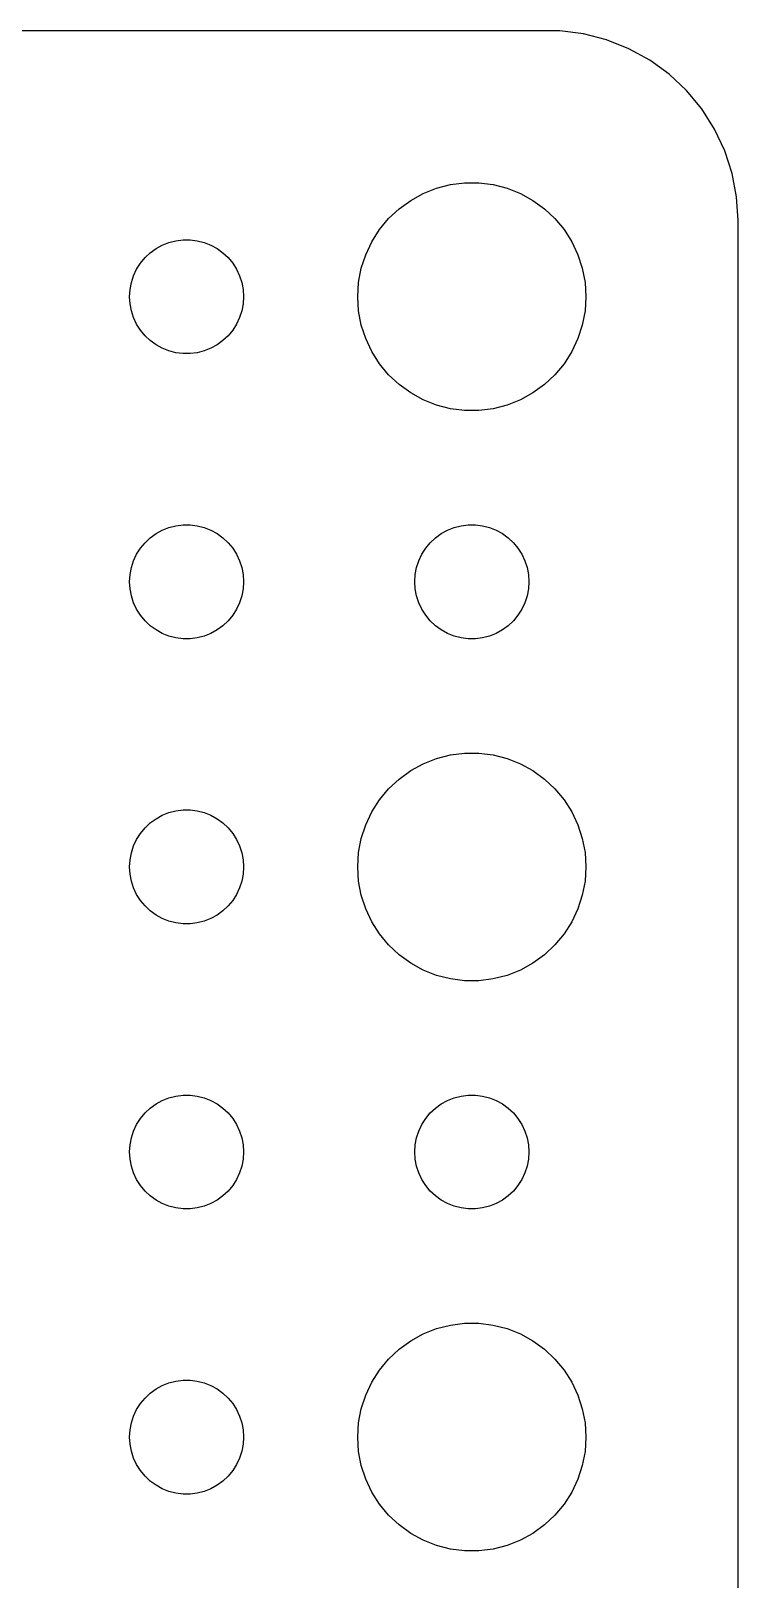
# Model space of a CAD drawing. Header units: metres. Extents: x -37 to 37, y 215 to 541.
# Drawn here: x 18.41 to 37, y 416.27 to 456.99 of the extents above; entities that cross this region are included whole.
import ezdxf

# ---------------------------------------------------------------- set-up
doc = ezdxf.new("R2010")
doc.units = ezdxf.units.M

msp = doc.modelspace()

# ---------------------------------------------------------------- linework, layer by layer
for p, q in [((32.3139, 456.99), (-32.3139, 456.99)), ((32.9369, 456.911), (32.3139, 456.99)), ((33.5451, 456.755), (32.9369, 456.911)), ((34.1289, 456.524), (33.5451, 456.755)), ((34.6791, 456.222), (34.1289, 456.524)), ((35.1871, 455.853), (34.6791, 456.222)), ((35.6448, 455.423), (35.1871, 455.853)), ((36.0451, 454.939), (35.6448, 455.423)), ((36.3815, 454.409), (36.0451, 454.939)), ((36.6489, 453.841), (36.3815, 454.409)), ((36.8429, 453.243), (36.6489, 453.841)), ((28.7227, 452.714), (29.0729, 452.853)), ((29.0729, 452.853), (29.4379, 452.947)), ((29.4379, 452.947), (29.8116, 452.994)), ((29.8116, 452.994), (30.1884, 452.994)), ((30.1884, 452.994), (30.5621, 452.947)), ((30.5621, 452.947), (30.927, 452.853)), ((30.927, 452.853), (31.2773, 452.714)), ((36.9606, 452.627), (36.8429, 453.243)), ((28.0877, 452.312), (28.3925, 452.533)), ((28.3925, 452.533), (28.7227, 452.714)), ((31.2773, 452.714), (31.6075, 452.533)), ((31.6075, 452.533), (31.9123, 452.312)), ((37, 452), (36.9606, 452.627)), ((27.5729, 451.763), (27.8131, 452.054)), ((27.8131, 452.054), (28.0877, 452.312)), ((31.9123, 452.312), (32.1869, 452.054)), ((32.1869, 452.054), (32.427, 451.763)), ((27.3711, 451.445), (27.5729, 451.763)), ((32.427, 451.763), (32.6289, 451.445)), ((37, 388), (37, 452)), ((21.5439, 451.156), (21.6963, 451.266)), ((21.6963, 451.266), (21.8613, 451.357)), ((21.8613, 451.357), (22.0365, 451.427)), ((22.0365, 451.427), (22.2189, 451.473)), ((22.2189, 451.473), (22.4058, 451.497)), ((22.4058, 451.497), (22.5942, 451.497)), ((22.5942, 451.497), (22.7811, 451.473)), ((22.7811, 451.473), (22.9635, 451.427)), ((22.9635, 451.427), (23.1387, 451.357)), ((23.1387, 451.357), (23.3037, 451.266)), ((23.3037, 451.266), (23.4561, 451.156)), ((27.2107, 451.104), (27.3711, 451.445)), ((32.6289, 451.445), (32.7893, 451.104)), ((21.1855, 450.723), (21.2865, 450.882)), ((21.2865, 450.882), (21.4065, 451.027)), ((21.4065, 451.027), (21.5439, 451.156)), ((23.4561, 451.156), (23.5934, 451.027)), ((23.5934, 451.027), (23.7135, 450.882)), ((23.7135, 450.882), (23.8145, 450.723)), ((27.0942, 450.746), (27.2107, 451.104)), ((32.7893, 451.104), (32.9057, 450.746)), ((21.0471, 450.373), (21.1053, 450.552)), ((21.1053, 450.552), (21.1855, 450.723)), ((23.8145, 450.723), (23.8947, 450.552)), ((23.8947, 450.552), (23.9529, 450.373)), ((27.0237, 450.376), (27.0942, 450.746)), ((32.9057, 450.746), (32.9763, 450.376)), ((21, 450), (21.0118, 450.188)), ((21.0118, 449.812), (21, 450)), ((21.0118, 450.188), (21.0471, 450.373)), ((23.9529, 450.373), (23.9882, 450.188)), ((23.9882, 450.188), (24, 450)), ((24, 450), (23.9882, 449.812)), ((27, 450), (27.0237, 450.376)), ((27.0237, 449.624), (27, 450)), ((32.9763, 450.376), (33, 450)), ((33, 450), (32.9763, 449.624)), ((21.0471, 449.627), (21.0118, 449.812)), ((21.1053, 449.448), (21.0471, 449.627)), ((23.9529, 449.627), (23.8947, 449.448)), ((23.9882, 449.812), (23.9529, 449.627)), ((27.0942, 449.254), (27.0237, 449.624)), ((32.9763, 449.624), (32.9057, 449.254)), ((21.1855, 449.277), (21.1053, 449.448)), ((21.2865, 449.118), (21.1855, 449.277)), ((23.8145, 449.277), (23.7135, 449.118)), ((23.8947, 449.448), (23.8145, 449.277)), ((27.2107, 448.896), (27.0942, 449.254)), ((32.9057, 449.254), (32.7893, 448.896)), ((21.4065, 448.973), (21.2865, 449.118)), ((21.5439, 448.844), (21.4065, 448.973)), ((21.6963, 448.734), (21.5439, 448.844)), ((23.4561, 448.844), (23.3037, 448.734)), ((23.5934, 448.973), (23.4561, 448.844)), ((23.7135, 449.118), (23.5934, 448.973)), ((27.3711, 448.555), (27.2107, 448.896)), ((32.7893, 448.896), (32.6289, 448.555)), ((21.8613, 448.643), (21.6963, 448.734)), ((22.0365, 448.573), (21.8613, 448.643)), ((22.2189, 448.527), (22.0365, 448.573)), ((22.4058, 448.503), (22.2189, 448.527)), ((22.5942, 448.503), (22.4058, 448.503)), ((22.7811, 448.527), (22.5942, 448.503)), ((22.9635, 448.573), (22.7811, 448.527)), ((23.1387, 448.643), (22.9635, 448.573)), ((23.3037, 448.734), (23.1387, 448.643)), ((27.5729, 448.237), (27.3711, 448.555)), ((32.6289, 448.555), (32.427, 448.237)), ((27.8131, 447.946), (27.5729, 448.237)), ((32.427, 448.237), (32.1869, 447.946)), ((28.0877, 447.688), (27.8131, 447.946)), ((28.3925, 447.467), (28.0877, 447.688)), ((31.9123, 447.688), (31.6075, 447.467)), ((32.1869, 447.946), (31.9123, 447.688)), ((28.7227, 447.286), (28.3925, 447.467)), ((29.0729, 447.147), (28.7227, 447.286)), ((31.2773, 447.286), (30.927, 447.147)), ((31.6075, 447.467), (31.2773, 447.286)), ((29.4379, 447.053), (29.0729, 447.147)), ((29.8116, 447.006), (29.4379, 447.053)), ((30.1884, 447.006), (29.8116, 447.006)), ((30.5621, 447.053), (30.1884, 447.006)), ((30.927, 447.147), (30.5621, 447.053)), ((21.8613, 443.857), (22.0365, 443.927)), ((22.0365, 443.927), (22.2189, 443.973)), ((22.2189, 443.973), (22.4058, 443.997)), ((22.4058, 443.997), (22.5942, 443.997)), ((22.5942, 443.997), (22.7811, 443.973)), ((22.7811, 443.973), (22.9635, 443.927)), ((22.9635, 443.927), (23.1387, 443.857)), ((29.3613, 443.857), (29.5365, 443.927)), ((29.5365, 443.927), (29.7189, 443.973)), ((29.7189, 443.973), (29.9058, 443.997)), ((29.9058, 443.997), (30.0942, 443.997)), ((30.0942, 443.997), (30.2811, 443.973)), ((30.2811, 443.973), (30.4635, 443.927)), ((30.4635, 443.927), (30.6387, 443.857)), ((21.2865, 443.382), (21.4065, 443.527)), ((21.4065, 443.527), (21.5439, 443.656)), ((21.5439, 443.656), (21.6963, 443.766)), ((21.6963, 443.766), (21.8613, 443.857)), ((23.1387, 443.857), (23.3037, 443.766)), ((23.3037, 443.766), (23.4561, 443.656)), ((23.4561, 443.656), (23.5934, 443.527)), ((23.5934, 443.527), (23.7135, 443.382)), ((28.7865, 443.382), (28.9065, 443.527)), ((28.9065, 443.527), (29.0439, 443.656)), ((29.0439, 443.656), (29.1963, 443.766)), ((29.1963, 443.766), (29.3613, 443.857)), ((30.6387, 443.857), (30.8037, 443.766)), ((30.8037, 443.766), (30.9561, 443.656)), ((30.9561, 443.656), (31.0934, 443.527)), ((31.0934, 443.527), (31.2135, 443.382)), ((21.1053, 443.052), (21.1855, 443.223)), ((21.1855, 443.223), (21.2865, 443.382)), ((23.7135, 443.382), (23.8145, 443.223)), ((23.8145, 443.223), (23.8947, 443.052)), ((28.6053, 443.052), (28.6855, 443.223)), ((28.6855, 443.223), (28.7865, 443.382)), ((31.2135, 443.382), (31.3145, 443.223)), ((31.3145, 443.223), (31.3947, 443.052)), ((21, 442.5), (21.0118, 442.688)), ((21.0118, 442.688), (21.0471, 442.873)), ((21.0471, 442.873), (21.1053, 443.052)), ((23.8947, 443.052), (23.9529, 442.873)), ((23.9529, 442.873), (23.9882, 442.688)), ((23.9882, 442.688), (24, 442.5)), ((28.5, 442.5), (28.5118, 442.688)), ((28.5118, 442.688), (28.5471, 442.873)), ((28.5471, 442.873), (28.6053, 443.052)), ((31.3947, 443.052), (31.4529, 442.873)), ((31.4529, 442.873), (31.4882, 442.688)), ((31.4882, 442.688), (31.5, 442.5)), ((21.0118, 442.312), (21, 442.5)), ((21.0471, 442.127), (21.0118, 442.312)), ((23.9882, 442.312), (23.9529, 442.127)), ((24, 442.5), (23.9882, 442.312)), ((28.5118, 442.312), (28.5, 442.5)), ((28.5471, 442.127), (28.5118, 442.312)), ((31.4882, 442.312), (31.4529, 442.127)), ((31.5, 442.5), (31.4882, 442.312)), ((21.1053, 441.948), (21.0471, 442.127)), ((21.1855, 441.777), (21.1053, 441.948)), ((23.8947, 441.948), (23.8145, 441.777)), ((23.9529, 442.127), (23.8947, 441.948)), ((28.6053, 441.948), (28.5471, 442.127)), ((28.6855, 441.777), (28.6053, 441.948)), ((31.3947, 441.948), (31.3145, 441.777)), ((31.4529, 442.127), (31.3947, 441.948)), ((21.2865, 441.618), (21.1855, 441.777)), ((21.4065, 441.473), (21.2865, 441.618)), ((21.5439, 441.344), (21.4065, 441.473)), ((23.5934, 441.473), (23.4561, 441.344)), ((23.7135, 441.618), (23.5934, 441.473)), ((23.8145, 441.777), (23.7135, 441.618)), ((28.7865, 441.618), (28.6855, 441.777)), ((28.9065, 441.473), (28.7865, 441.618)), ((29.0439, 441.344), (28.9065, 441.473)), ((31.0934, 441.473), (30.9561, 441.344)), ((31.2135, 441.618), (31.0934, 441.473)), ((31.3145, 441.777), (31.2135, 441.618)), ((21.6963, 441.234), (21.5439, 441.344)), ((21.8613, 441.143), (21.6963, 441.234)), ((22.0365, 441.073), (21.8613, 441.143)), ((22.2189, 441.027), (22.0365, 441.073)), ((22.9635, 441.073), (22.7811, 441.027)), ((23.1387, 441.143), (22.9635, 441.073)), ((23.3037, 441.234), (23.1387, 441.143)), ((23.4561, 441.344), (23.3037, 441.234)), ((29.1963, 441.234), (29.0439, 441.344)), ((29.3613, 441.143), (29.1963, 441.234)), ((29.5365, 441.073), (29.3613, 441.143)), ((29.7189, 441.027), (29.5365, 441.073)), ((30.4635, 441.073), (30.2811, 441.027)), ((30.6387, 441.143), (30.4635, 441.073)), ((30.8037, 441.234), (30.6387, 441.143)), ((30.9561, 441.344), (30.8037, 441.234)), ((22.4058, 441.003), (22.2189, 441.027)), ((22.5942, 441.003), (22.4058, 441.003)), ((22.7811, 441.027), (22.5942, 441.003)), ((29.9058, 441.003), (29.7189, 441.027)), ((30.0942, 441.003), (29.9058, 441.003)), ((30.2811, 441.027), (30.0942, 441.003)), ((28.7227, 437.714), (29.0729, 437.853)), ((29.0729, 437.853), (29.4379, 437.947)), ((29.4379, 437.947), (29.8116, 437.994)), ((29.8116, 437.994), (30.1884, 437.994)), ((30.1884, 437.994), (30.5621, 437.947)), ((30.5621, 437.947), (30.927, 437.853)), ((30.927, 437.853), (31.2773, 437.714)), ((28.0877, 437.312), (28.3925, 437.533)), ((28.3925, 437.533), (28.7227, 437.714)), ((31.2773, 437.714), (31.6075, 437.533)), ((31.6075, 437.533), (31.9123, 437.312)), ((27.5729, 436.763), (27.8131, 437.054)), ((27.8131, 437.054), (28.0877, 437.312)), ((31.9123, 437.312), (32.1869, 437.054)), ((32.1869, 437.054), (32.427, 436.763)), ((27.3711, 436.445), (27.5729, 436.763)), ((32.427, 436.763), (32.6289, 436.445)), ((21.4065, 436.027), (21.5439, 436.156)), ((21.5439, 436.156), (21.6963, 436.266)), ((21.6963, 436.266), (21.8613, 436.357)), ((21.8613, 436.357), (22.0365, 436.427)), ((22.0365, 436.427), (22.2189, 436.473)), ((22.2189, 436.473), (22.4058, 436.497)), ((22.4058, 436.497), (22.5942, 436.497)), ((22.5942, 436.497), (22.7811, 436.473)), ((22.7811, 436.473), (22.9635, 436.427)), ((22.9635, 436.427), (23.1387, 436.357)), ((23.1387, 436.357), (23.3037, 436.266)), ((23.3037, 436.266), (23.4561, 436.156)), ((23.4561, 436.156), (23.5934, 436.027)), ((27.2107, 436.104), (27.3711, 436.445)), ((32.6289, 436.445), (32.7893, 436.104)), ((21.1855, 435.723), (21.2865, 435.882)), ((21.2865, 435.882), (21.4065, 436.027)), ((23.5934, 436.027), (23.7135, 435.882)), ((23.7135, 435.882), (23.8145, 435.723)), ((27.0237, 435.376), (27.0942, 435.746)), ((27.0942, 435.746), (27.2107, 436.104)), ((32.7893, 436.104), (32.9057, 435.746)), ((32.9057, 435.746), (32.9763, 435.376)), ((21.0118, 435.188), (21.0471, 435.373)), ((21.0471, 435.373), (21.1053, 435.552)), ((21.1053, 435.552), (21.1855, 435.723)), ((23.8145, 435.723), (23.8947, 435.552)), ((23.8947, 435.552), (23.9529, 435.373)), ((23.9529, 435.373), (23.9882, 435.188)), ((27, 435), (27.0237, 435.376)), ((32.9763, 435.376), (33, 435)), ((21, 435), (21.0118, 435.188)), ((21.0118, 434.812), (21, 435)), ((23.9882, 435.188), (24, 435)), ((24, 435), (23.9882, 434.812)), ((27.0237, 434.624), (27, 435)), ((33, 435), (32.9763, 434.624)), ((21.0471, 434.627), (21.0118, 434.812)), ((21.1053, 434.448), (21.0471, 434.627)), ((23.9529, 434.627), (23.8947, 434.448)), ((23.9882, 434.812), (23.9529, 434.627)), ((27.0942, 434.254), (27.0237, 434.624)), ((32.9763, 434.624), (32.9057, 434.254)), ((21.1855, 434.277), (21.1053, 434.448)), ((21.2865, 434.118), (21.1855, 434.277)), ((21.4065, 433.973), (21.2865, 434.118)), ((23.7135, 434.118), (23.5934, 433.973)), ((23.8145, 434.277), (23.7135, 434.118)), ((23.8947, 434.448), (23.8145, 434.277)), ((27.2107, 433.896), (27.0942, 434.254)), ((32.9057, 434.254), (32.7893, 433.896)), ((21.5439, 433.844), (21.4065, 433.973)), ((21.6963, 433.734), (21.5439, 433.844)), ((21.8613, 433.643), (21.6963, 433.734)), ((23.3037, 433.734), (23.1387, 433.643)), ((23.4561, 433.844), (23.3037, 433.734)), ((23.5934, 433.973), (23.4561, 433.844)), ((27.3711, 433.555), (27.2107, 433.896)), ((32.7893, 433.896), (32.6289, 433.555)), ((22.0365, 433.573), (21.8613, 433.643)), ((22.2189, 433.527), (22.0365, 433.573)), ((22.4058, 433.503), (22.2189, 433.527)), ((22.5942, 433.503), (22.4058, 433.503)), ((22.7811, 433.527), (22.5942, 433.503)), ((22.9635, 433.573), (22.7811, 433.527)), ((23.1387, 433.643), (22.9635, 433.573)), ((27.5729, 433.237), (27.3711, 433.555)), ((32.6289, 433.555), (32.427, 433.237)), ((27.8131, 432.946), (27.5729, 433.237)), ((28.0877, 432.688), (27.8131, 432.946)), ((32.1869, 432.946), (31.9123, 432.688)), ((32.427, 433.237), (32.1869, 432.946)), ((28.3925, 432.467), (28.0877, 432.688)), ((31.9123, 432.688), (31.6075, 432.467)), ((28.7227, 432.286), (28.3925, 432.467)), ((29.0729, 432.147), (28.7227, 432.286)), ((29.4379, 432.053), (29.0729, 432.147)), ((30.927, 432.147), (30.5621, 432.053)), ((31.2773, 432.286), (30.927, 432.147)), ((31.6075, 432.467), (31.2773, 432.286)), ((29.8116, 432.006), (29.4379, 432.053)), ((30.1884, 432.006), (29.8116, 432.006)), ((30.5621, 432.053), (30.1884, 432.006)), ((21.6963, 428.766), (21.8613, 428.857)), ((21.8613, 428.857), (22.0365, 428.927)), ((22.0365, 428.927), (22.2189, 428.973)), ((22.2189, 428.973), (22.4058, 428.997)), ((22.4058, 428.997), (22.5942, 428.997)), ((22.5942, 428.997), (22.7811, 428.973)), ((22.7811, 428.973), (22.9635, 428.927)), ((22.9635, 428.927), (23.1387, 428.857)), ((23.1387, 428.857), (23.3037, 428.766)), ((29.1963, 428.766), (29.3613, 428.857)), ((29.3613, 428.857), (29.5365, 428.927)), ((29.5365, 428.927), (29.7189, 428.973)), ((29.7189, 428.973), (29.9058, 428.997)), ((29.9058, 428.997), (30.0942, 428.997)), ((30.0942, 428.997), (30.2811, 428.973)), ((30.2811, 428.973), (30.4635, 428.927)), ((30.4635, 428.927), (30.6387, 428.857)), ((30.6387, 428.857), (30.8037, 428.766)), ((21.2865, 428.382), (21.4065, 428.527)), ((21.4065, 428.527), (21.5439, 428.656)), ((21.5439, 428.656), (21.6963, 428.766)), ((23.3037, 428.766), (23.4561, 428.656)), ((23.4561, 428.656), (23.5934, 428.527)), ((23.5934, 428.527), (23.7135, 428.382)), ((28.7865, 428.382), (28.9065, 428.527)), ((28.9065, 428.527), (29.0439, 428.656)), ((29.0439, 428.656), (29.1963, 428.766)), ((30.8037, 428.766), (30.9561, 428.656)), ((30.9561, 428.656), (31.0934, 428.527)), ((31.0934, 428.527), (31.2135, 428.382)), ((21.0471, 427.873), (21.1053, 428.052)), ((21.1053, 428.052), (21.1855, 428.223)), ((21.1855, 428.223), (21.2865, 428.382)), ((23.7135, 428.382), (23.8145, 428.223)), ((23.8145, 428.223), (23.8947, 428.052)), ((23.8947, 428.052), (23.9529, 427.873)), ((28.5471, 427.873), (28.6053, 428.052)), ((28.6053, 428.052), (28.6855, 428.223)), ((28.6855, 428.223), (28.7865, 428.382)), ((31.2135, 428.382), (31.3145, 428.223)), ((31.3145, 428.223), (31.3947, 428.052)), ((31.3947, 428.052), (31.4529, 427.873)), ((21, 427.5), (21.0118, 427.688)), ((21.0118, 427.688), (21.0471, 427.873)), ((23.9529, 427.873), (23.9882, 427.688)), ((23.9882, 427.688), (24, 427.5)), ((28.5, 427.5), (28.5118, 427.688)), ((28.5118, 427.688), (28.5471, 427.873)), ((31.4529, 427.873), (31.4882, 427.688)), ((31.4882, 427.688), (31.5, 427.5)), ((21.0118, 427.312), (21, 427.5)), ((21.0471, 427.127), (21.0118, 427.312)), ((23.9882, 427.312), (23.9529, 427.127)), ((24, 427.5), (23.9882, 427.312)), ((28.5118, 427.312), (28.5, 427.5)), ((28.5471, 427.127), (28.5118, 427.312)), ((31.4882, 427.312), (31.4529, 427.127)), ((31.5, 427.5), (31.4882, 427.312)), ((21.1053, 426.948), (21.0471, 427.127)), ((21.1855, 426.777), (21.1053, 426.948)), ((23.8947, 426.948), (23.8145, 426.777)), ((23.9529, 427.127), (23.8947, 426.948)), ((28.6053, 426.948), (28.5471, 427.127)), ((28.6855, 426.777), (28.6053, 426.948)), ((31.3947, 426.948), (31.3145, 426.777)), ((31.4529, 427.127), (31.3947, 426.948)), ((21.2865, 426.618), (21.1855, 426.777)), ((21.4065, 426.473), (21.2865, 426.618)), ((21.5439, 426.344), (21.4065, 426.473)), ((23.5934, 426.473), (23.4561, 426.344)), ((23.7135, 426.618), (23.5934, 426.473)), ((23.8145, 426.777), (23.7135, 426.618)), ((28.7865, 426.618), (28.6855, 426.777)), ((28.9065, 426.473), (28.7865, 426.618)), ((29.0439, 426.344), (28.9065, 426.473)), ((31.0934, 426.473), (30.9561, 426.344)), ((31.2135, 426.618), (31.0934, 426.473)), ((31.3145, 426.777), (31.2135, 426.618)), ((21.6963, 426.234), (21.5439, 426.344)), ((21.8613, 426.143), (21.6963, 426.234)), ((22.0365, 426.073), (21.8613, 426.143)), ((22.2189, 426.027), (22.0365, 426.073)), ((22.4058, 426.003), (22.2189, 426.027)), ((22.5942, 426.003), (22.4058, 426.003)), ((22.7811, 426.027), (22.5942, 426.003)), ((22.9635, 426.073), (22.7811, 426.027)), ((23.1387, 426.143), (22.9635, 426.073)), ((23.3037, 426.234), (23.1387, 426.143)), ((23.4561, 426.344), (23.3037, 426.234)), ((29.1963, 426.234), (29.0439, 426.344)), ((29.3613, 426.143), (29.1963, 426.234)), ((29.5365, 426.073), (29.3613, 426.143)), ((29.7189, 426.027), (29.5365, 426.073)), ((29.9058, 426.003), (29.7189, 426.027)), ((30.0942, 426.003), (29.9058, 426.003)), ((30.2811, 426.027), (30.0942, 426.003)), ((30.4635, 426.073), (30.2811, 426.027)), ((30.6387, 426.143), (30.4635, 426.073)), ((30.8037, 426.234), (30.6387, 426.143)), ((30.9561, 426.344), (30.8037, 426.234)), ((28.3925, 422.533), (28.7227, 422.714)), ((28.7227, 422.714), (29.0729, 422.853)), ((29.0729, 422.853), (29.4379, 422.947)), ((29.4379, 422.947), (29.8116, 422.994)), ((29.8116, 422.994), (30.1884, 422.994)), ((30.1884, 422.994), (30.5621, 422.947)), ((30.5621, 422.947), (30.927, 422.853)), ((30.927, 422.853), (31.2773, 422.714)), ((31.2773, 422.714), (31.6075, 422.533)), ((27.8131, 422.054), (28.0877, 422.312)), ((28.0877, 422.312), (28.3925, 422.533)), ((31.6075, 422.533), (31.9123, 422.312)), ((31.9123, 422.312), (32.1869, 422.054)), ((27.5729, 421.763), (27.8131, 422.054)), ((32.1869, 422.054), (32.427, 421.763)), ((22.2189, 421.473), (22.4058, 421.497)), ((22.4058, 421.497), (22.5942, 421.497)), ((22.5942, 421.497), (22.7811, 421.473)), ((27.3711, 421.445), (27.5729, 421.763)), ((32.427, 421.763), (32.6289, 421.445)), ((21.4065, 421.027), (21.5439, 421.156)), ((21.5439, 421.156), (21.6963, 421.266)), ((21.6963, 421.266), (21.8613, 421.357)), ((21.8613, 421.357), (22.0365, 421.427)), ((22.0365, 421.427), (22.2189, 421.473)), ((22.7811, 421.473), (22.9635, 421.427)), ((22.9635, 421.427), (23.1387, 421.357)), ((23.1387, 421.357), (23.3037, 421.266)), ((23.3037, 421.266), (23.4561, 421.156)), ((23.4561, 421.156), (23.5934, 421.027)), ((27.0942, 420.746), (27.2107, 421.104)), ((27.2107, 421.104), (27.3711, 421.445)), ((32.6289, 421.445), (32.7893, 421.104)), ((32.7893, 421.104), (32.9057, 420.746)), ((21.1053, 420.552), (21.1855, 420.723)), ((21.1855, 420.723), (21.2865, 420.882)), ((21.2865, 420.882), (21.4065, 421.027)), ((23.5934, 421.027), (23.7135, 420.882)), ((23.7135, 420.882), (23.8145, 420.723)), ((23.8145, 420.723), (23.8947, 420.552)), ((27.0237, 420.376), (27.0942, 420.746)), ((32.9057, 420.746), (32.9763, 420.376)), ((21.0118, 420.188), (21.0471, 420.373)), ((21.0471, 420.373), (21.1053, 420.552)), ((23.8947, 420.552), (23.9529, 420.373)), ((23.9529, 420.373), (23.9882, 420.188)), ((27, 420), (27.0237, 420.376)), ((32.9763, 420.376), (33, 420)), ((21, 420), (21.0118, 420.188)), ((21.0118, 419.812), (21, 420)), ((23.9882, 420.188), (24, 420)), ((24, 420), (23.9882, 419.812)), ((27.0237, 419.624), (27, 420)), ((33, 420), (32.9763, 419.624)), ((21.0471, 419.627), (21.0118, 419.812)), ((21.1053, 419.448), (21.0471, 419.627)), ((23.9529, 419.627), (23.8947, 419.448)), ((23.9882, 419.812), (23.9529, 419.627)), ((27.0942, 419.254), (27.0237, 419.624)), ((32.9763, 419.624), (32.9057, 419.254)), ((21.1855, 419.277), (21.1053, 419.448)), ((21.2865, 419.118), (21.1855, 419.277)), ((21.4065, 418.973), (21.2865, 419.118)), ((23.7135, 419.118), (23.5934, 418.973)), ((23.8145, 419.277), (23.7135, 419.118)), ((23.8947, 419.448), (23.8145, 419.277)), ((27.2107, 418.896), (27.0942, 419.254)), ((32.9057, 419.254), (32.7893, 418.896)), ((21.5439, 418.844), (21.4065, 418.973)), ((21.6963, 418.734), (21.5439, 418.844)), ((21.8613, 418.643), (21.6963, 418.734)), ((22.0365, 418.573), (21.8613, 418.643)), ((23.1387, 418.643), (22.9635, 418.573)), ((23.3037, 418.734), (23.1387, 418.643)), ((23.4561, 418.844), (23.3037, 418.734)), ((23.5934, 418.973), (23.4561, 418.844)), ((27.3711, 418.555), (27.2107, 418.896)), ((32.7893, 418.896), (32.6289, 418.555)), ((22.2189, 418.527), (22.0365, 418.573)), ((22.4058, 418.503), (22.2189, 418.527)), ((22.5942, 418.503), (22.4058, 418.503)), ((22.7811, 418.527), (22.5942, 418.503)), ((22.9635, 418.573), (22.7811, 418.527)), ((27.5729, 418.237), (27.3711, 418.555)), ((27.8131, 417.946), (27.5729, 418.237)), ((32.427, 418.237), (32.1869, 417.946)), ((32.6289, 418.555), (32.427, 418.237)), ((28.0877, 417.688), (27.8131, 417.946)), ((32.1869, 417.946), (31.9123, 417.688)), ((28.3925, 417.467), (28.0877, 417.688)), ((28.7227, 417.286), (28.3925, 417.467)), ((31.6075, 417.467), (31.2773, 417.286)), ((31.9123, 417.688), (31.6075, 417.467)), ((29.0729, 417.147), (28.7227, 417.286)), ((29.4379, 417.053), (29.0729, 417.147)), ((29.8116, 417.006), (29.4379, 417.053)), ((30.5621, 417.053), (30.1884, 417.006)), ((30.927, 417.147), (30.5621, 417.053)), ((31.2773, 417.286), (30.927, 417.147)), ((30.1884, 417.006), (29.8116, 417.006))]:
    msp.add_line(p, q)

doc.saveas('drawing.dxf')
